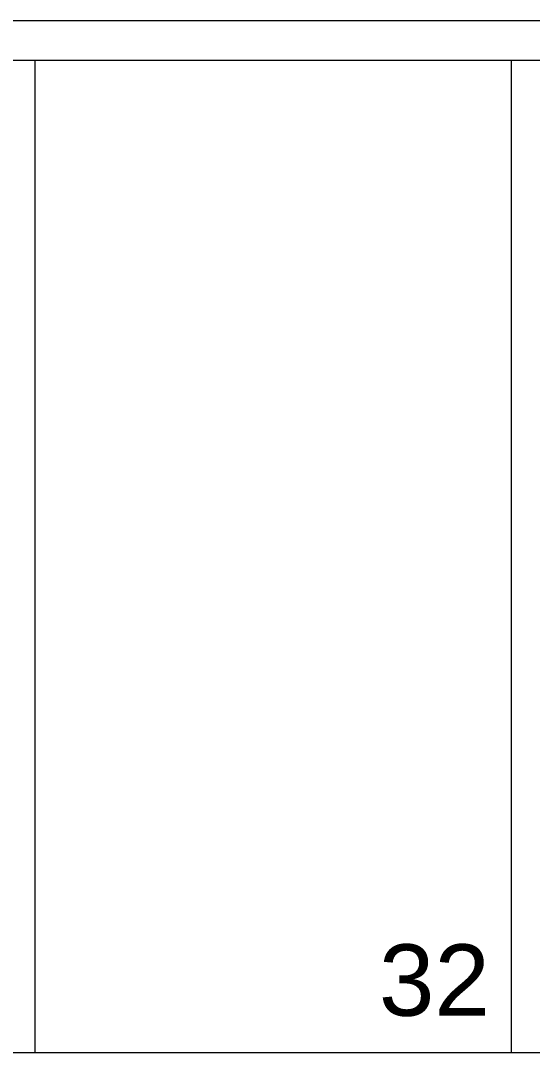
# Model space of a CAD drawing. Header units: inches. Extents: x 13 to 261, y -112 to -47.
# Drawn here: x 40.48 to 43.06, y -71.43 to -66.23 of the extents above; entities that cross this region are included whole.
import ezdxf

# ---------------------------------------------------------------- set-up
doc = ezdxf.new("R2010")
doc.units = ezdxf.units.IN
doc.header["$MEASUREMENT"] = 0
for name, color, linetype, lineweight in [('BANQUETA', 2, 'Continuous', 18), ('CAJONES', 3, 'Continuous', 20), ('TEXTOS', 124, 'Continuous', 30)]:
    doc.layers.add(name, color=color, linetype=linetype, lineweight=lineweight)
doc.styles.add('TEXTOS', font='ARIALUNI.TTF', dxfattribs={"height": 0.36})

msp = doc.modelspace()

# ---------------------------------------------------------------- linework, layer by layer
at = {"layer": 'BANQUETA'}
msp.add_line((26.3507, -66.2268), (45.4507, -66.2268), dxfattribs=at)
at = {"layer": 'CAJONES'}
for p, q in [((26.1507, -66.4268), (45.4507, -66.4268)), ((40.5507, -66.4268), (40.5507, -71.4268)), ((42.9507, -66.4268), (42.9507, -71.4268)), ((26.1507, -71.4268), (45.3507, -71.4268))]:
    msp.add_line(p, q, dxfattribs=at)

# ---------------------------------------------------------------- texts
at = {"layer": 'TEXTOS', "style": 'TEXTOS'}
msp.add_text('32', height=0.36, dxfattribs=at).set_placement((42.2848, -71.2424))

doc.saveas('drawing.dxf')
